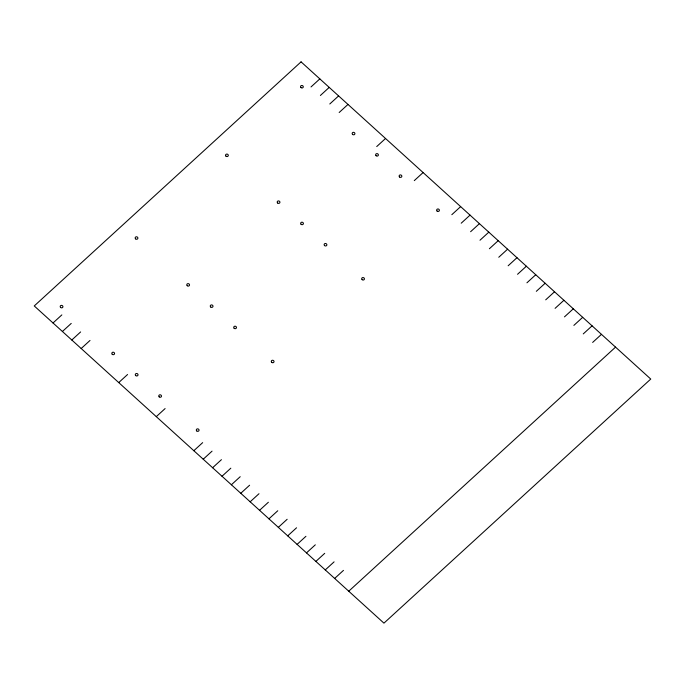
<?xml version="1.0" encoding="UTF-8"?>
<svg xmlns="http://www.w3.org/2000/svg" width="685" height="685" viewBox="0 0 685 685"><rect width="100%" height="100%" fill="white"/><g stroke="black" fill="none" stroke-linecap="round" stroke-linejoin="round"><path stroke-width="1.03" d="M53.028 322.977L61.847 314.903M311.007 86.952L319.826 78.886M62.412 331.489L71.231 323.423M320.4 95.472L329.22 87.397M71.805 340.008L80.624 331.934M329.785 103.983L338.604 95.917M81.19 348.519L90.009 340.454M339.169 112.503L347.989 104.428M118.736 382.581L127.564 374.515M376.724 146.564L385.544 138.49M156.291 416.643L165.111 408.577M414.279 180.626L423.099 172.552M193.846 450.704L202.666 442.638M451.826 214.688L460.645 206.622M203.231 459.224L212.05 451.15M461.21 223.199L470.038 215.133M212.615 467.735L221.435 459.669M470.604 231.718L479.423 223.652M222.008 476.255L230.828 468.18M479.988 240.23L488.807 232.164M231.393 484.766L240.212 476.7M489.381 248.749L498.2 240.683M240.786 493.286L249.605 485.22M498.766 257.26L507.585 249.194M250.171 501.797L258.99 493.731M508.15 265.78L516.969 257.714M259.555 510.316L268.374 502.251M517.543 274.291L526.363 266.225M268.948 518.828L277.767 510.762M526.928 282.811L535.747 274.745M278.333 527.347L287.152 519.281M536.321 291.322L545.14 283.256M287.717 535.858L296.545 527.792M545.705 299.842L554.525 291.776M297.11 544.378L305.93 536.312M555.09 308.353L563.909 300.287M306.495 552.889L315.314 544.823M564.483 316.872L573.302 308.807M315.888 561.409L324.707 553.343M573.867 325.392L582.687 317.318M325.272 569.92L334.092 561.854M583.26 333.903L592.08 325.837M334.657 578.44L343.476 570.374M592.645 342.423L601.464 334.349M348.742 591.215L615.55 347.124M301.058 61.855L34.25 305.947L383.942 623.144L650.75 379.053L301.058 61.855M277.605 202.991A1.379 1.233 15.9 0 0 279.891 202.537A1.379 1.233 15.9 0 0 278.204 200.936A1.379 1.233 15.9 0 0 277.605 202.991M324.544 245.564A1.379 1.233 15.9 0 0 326.831 245.11A1.379 1.233 15.9 0 0 325.144 243.509A1.379 1.233 15.9 0 0 324.544 245.564M60.597 307.445A1.379 1.233 15.9 0 0 62.883 307A1.379 1.233 15.9 0 0 61.196 305.399A1.379 1.233 15.9 0 0 60.597 307.445M301.075 224.278A1.379 1.233 15.9 0 0 303.361 223.824A1.379 1.233 15.9 0 0 301.674 222.223A1.379 1.233 15.9 0 0 301.075 224.278M362.1 279.626A1.379 1.233 15.9 0 0 364.386 279.172A1.379 1.233 15.9 0 0 362.699 277.571A1.379 1.233 15.9 0 0 362.1 279.626M234.142 328.278A1.379 1.233 15.9 0 0 236.428 327.824A1.379 1.233 15.9 0 0 234.741 326.223A1.379 1.233 15.9 0 0 234.142 328.278M210.672 306.983A1.379 1.233 15.9 0 0 212.958 306.537A1.379 1.233 15.9 0 0 211.271 304.928A1.379 1.233 15.9 0 0 210.672 306.983M376.048 155.692A1.379 1.233 15.9 0 0 378.334 155.238A1.379 1.233 15.9 0 0 376.647 153.637A1.379 1.233 15.9 0 0 376.048 155.692M196.723 430.925A1.379 1.233 15.9 0 0 199.01 430.471A1.379 1.233 15.9 0 0 197.323 428.87A1.379 1.233 15.9 0 0 196.723 430.925M437.064 211.04A1.379 1.233 15.9 0 0 439.35 210.586A1.379 1.233 15.9 0 0 437.664 208.985A1.379 1.233 15.9 0 0 437.064 211.04M271.697 362.339A1.379 1.233 15.9 0 0 273.983 361.885A1.379 1.233 15.9 0 0 272.287 360.284A1.379 1.233 15.9 0 0 271.697 362.339M352.578 134.406A1.379 1.233 15.9 0 0 354.864 133.952A1.379 1.233 15.9 0 0 353.177 132.351A1.379 1.233 15.9 0 0 352.578 134.406M135.57 238.859A1.379 1.233 15.9 0 0 137.856 238.406A1.379 1.233 15.9 0 0 136.169 236.804A1.379 1.233 15.9 0 0 135.57 238.859M187.202 285.696A1.379 1.233 15.9 0 0 189.488 285.243A1.379 1.233 15.9 0 0 187.801 283.641A1.379 1.233 15.9 0 0 187.202 285.696M399.518 176.978A1.379 1.233 15.9 0 0 401.804 176.524A1.379 1.233 15.9 0 0 400.117 174.923A1.379 1.233 15.9 0 0 399.518 176.978M300.946 87.569A1.379 1.233 15.9 0 0 303.232 87.115A1.379 1.233 15.9 0 0 301.546 85.514A1.379 1.233 15.9 0 0 300.946 87.569M112.237 354.282A1.379 1.233 15.9 0 0 114.523 353.828A1.379 1.233 15.9 0 0 112.828 352.227A1.379 1.233 15.9 0 0 112.237 354.282M135.707 375.577A1.379 1.233 15.9 0 0 137.985 375.123A1.379 1.233 15.9 0 0 136.298 373.522A1.379 1.233 15.9 0 0 135.707 375.577M159.177 396.863A1.379 1.233 15.9 0 0 161.454 396.409A1.379 1.233 15.9 0 0 159.768 394.808A1.379 1.233 15.9 0 0 159.177 396.863M225.973 156.154A1.379 1.233 15.9 0 0 228.259 155.701A1.379 1.233 15.9 0 0 226.572 154.099A1.379 1.233 15.9 0 0 225.973 156.154"/></g></svg>
